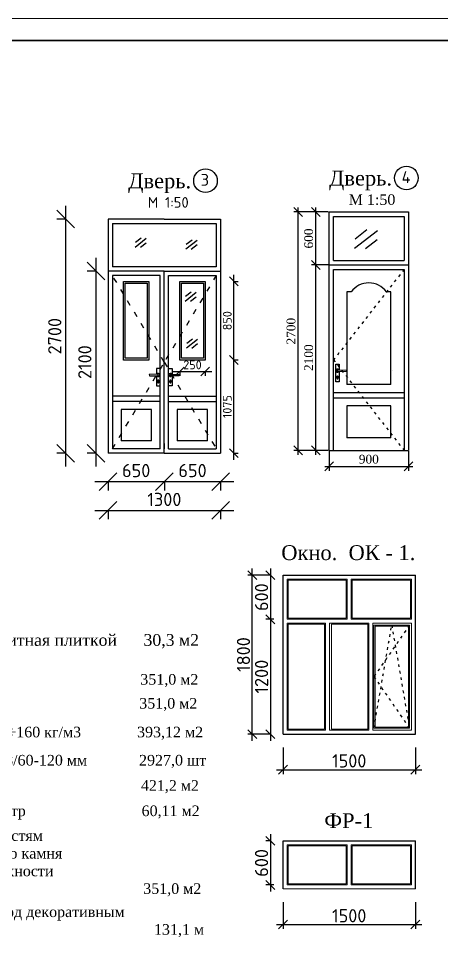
# Model space of a CAD drawing. Header units: millimetres. Extents: x 572274 to 2241483, y -888675 to -304135.
# Drawn here: x 666122 to 675715, y -786973 to -765958 of the extents above; entities that cross this region are included whole.
import ezdxf

# ---------------------------------------------------------------- set-up
doc = ezdxf.new("R2010")
doc.units = ezdxf.units.MM
doc.linetypes.add('ACAD_ISO03W100', pattern=[30, 12, -18])
doc.layers.add('ОС', color=1, linetype='Continuous')
for name, color, linetype, lineweight in [('Размерная Размерная', 176, 'Continuous', 15), ('стены', 250, 'Continuous', 30), ('Текст О', 6, 'Continuous', 25), ('Ф А С А Д', 250, 'Continuous', 18)]:
    doc.layers.add(name, color=color, linetype=linetype, lineweight=lineweight)
doc.styles.get("Standard").update_dxf_attribs({"font": 'isocpeur.ttf'})
doc.styles.add('WMF-Times New Roman2', font='times.ttf')
doc.dimstyles.new('100', dxfattribs={"dimscale": 100, "dimtxt": 2.5, "dimasz": 1.5, "dimexe": 1, "dimexo": 0.625, "dimtad": 1, "dimdec": 0, "dimdsep": 46, "dimtxsty": 'Standard', "dimblk": 'OBLIQUE', "dimcen": 1.5, "dimadec": 0, "dimazin": 0, "dimtfac": 1, "dimtdec": 0, "dimtmove": 2, "dimatfit": 3, "dimldrblk": 'OBLIQUE', "dimfxl": 1.25, "dimtolj": 1, "dimtzin": 0, "dimarcsym": 0})
doc.dimstyles.new('ISO-25$0', dxfattribs={"dimtxt": 300, "dimasz": 200, "dimexe": 100, "dimexo": 300, "dimgap": 50, "dimtad": 1, "dimdec": 0, "dimtxsty": 'Standard', "dimblk": 'OBLIQUE', "dimcen": 250, "dimdle": 150, "dimadec": 0, "dimazin": 0, "dimtfac": 1, "dimtdec": 0, "dimtmove": 0, "dimatfit": 3, "dimldrblk": 'OBLIQUE', "dimfxl": 1.25, "dimarcsym": 0})

# ---------------------------------------------------------------- blocks, each defined once
blk = doc.blocks.new('_Oblique')
at = {"color": 0, "linetype": 'ByBlock', "lineweight": -2}
blk.add_line((-0.5, -0.5), (0.5, 0.5), dxfattribs=at)
blk = doc.blocks.new('*D113')
at = {"color": 0, "lineweight": -2, "transparency": 16777216}
for p, q in [((759613, -703536), (759422, -703536)), ((759472, -705686), (759472, -703486)), ((759613, -705636), (759422, -705636))]:
    blk.add_line(p, q, dxfattribs=at)
at = {"layer": 'Defpoints', "color": 0, "transparency": 16777216}
for p in [(759472, -703536), (759623, -703536), (759623, -705636)]:
    blk.add_point(p, dxfattribs=at)
at = {"color": 0, "lineweight": -2, "transparency": 16777216, "xscale": 100, "yscale": 100, "zscale": 100}
for p, rotation in [((759472, -703536), 90), ((759472, -705636), 270)]:
    blk.add_blockref('_Oblique', p, dxfattribs=dict(at, rotation=rotation))
at = {"color": 0, "transparency": 16777216, "insert": (759391, -704586), "char_height": 100, "attachment_point": 5, "rotation": 90, "style": 'WMF-Times New Roman2'}
blk.add_mtext('\\A1;2100', dxfattribs=at)
blk = doc.blocks.new('*D114')
at = {"color": 0, "lineweight": -2, "transparency": 16777216}
for p, q in [((759613, -702936), (759422, -702936)), ((759472, -703586), (759472, -702886)), ((759613, -703536), (759422, -703536))]:
    blk.add_line(p, q, dxfattribs=at)
at = {"layer": 'Defpoints', "color": 0, "transparency": 16777216}
for p in [(759472, -702936), (759623, -702936), (759623, -703536)]:
    blk.add_point(p, dxfattribs=at)
at = {"color": 0, "lineweight": -2, "transparency": 16777216, "xscale": 100, "yscale": 100, "zscale": 100}
for p, rotation in [((759472, -702936), 90), ((759472, -703536), 270)]:
    blk.add_blockref('_Oblique', p, dxfattribs=dict(at, rotation=rotation))
at = {"color": 0, "transparency": 16777216, "insert": (759391, -703236), "char_height": 100, "attachment_point": 5, "rotation": 90, "style": 'WMF-Times New Roman2'}
blk.add_mtext('\\A1;600', dxfattribs=at)
blk = doc.blocks.new('*D115')
at = {"color": 0, "lineweight": -2, "transparency": 16777216}
for p, q in [((759462, -702936), (759222, -702936)), ((759272, -705686), (759272, -702886)), ((759462, -705636), (759222, -705636))]:
    blk.add_line(p, q, dxfattribs=at)
at = {"layer": 'Defpoints', "color": 0, "transparency": 16777216}
for p in [(759272, -702936), (759472, -702936), (759472, -705636)]:
    blk.add_point(p, dxfattribs=at)
at = {"color": 0, "lineweight": -2, "transparency": 16777216, "xscale": 100, "yscale": 100, "zscale": 100}
for p, rotation in [((759272, -702936), 90), ((759272, -705636), 270)]:
    blk.add_blockref('_Oblique', p, dxfattribs=dict(at, rotation=rotation))
at = {"color": 0, "transparency": 16777216, "insert": (759191, -704286), "char_height": 100, "attachment_point": 5, "rotation": 90, "style": 'WMF-Times New Roman2'}
blk.add_mtext('\\A1;2700', dxfattribs=at)
blk = doc.blocks.new('*D116')
at = {"color": 0, "lineweight": -2, "transparency": 16777216}
for p, q in [((759623, -705646), (759623, -705867)), ((760523, -705646), (760523, -705867)), ((759573, -705817), (760573, -705817))]:
    blk.add_line(p, q, dxfattribs=at)
at = {"layer": 'Defpoints', "color": 0, "transparency": 16777216}
for p in [(759623, -705636), (760523, -705636), (760523, -705817)]:
    blk.add_point(p, dxfattribs=at)
at = {"color": 0, "lineweight": -2, "transparency": 16777216, "xscale": 100, "yscale": 100, "zscale": 100, "rotation": 180}
blk.add_blockref('_Oblique', (759623, -705817), dxfattribs=at)
at = {"color": 0, "lineweight": -2, "transparency": 16777216, "xscale": 100, "yscale": 100, "zscale": 100}
blk.add_blockref('_Oblique', (760523, -705817), dxfattribs=at)
at = {"color": 0, "transparency": 16777216, "insert": (760073, -705736), "char_height": 100, "attachment_point": 5, "style": 'WMF-Times New Roman2'}
blk.add_mtext('\\A1;900', dxfattribs=at)
blk = doc.blocks.new('*D208')
at = {"color": 0, "lineweight": -2, "transparency": 16777216}
for p, q in [((672122, -782464), (672122, -783071)), ((675123, -782464), (675123, -783071)), ((671972, -782971), (675273, -782971))]:
    blk.add_line(p, q, dxfattribs=at)
at = {"layer": 'Defpoints', "color": 0, "lineweight": 25, "transparency": 16777216}
for p in [(672122, -782164), (675123, -782164), (675123, -782971)]:
    blk.add_point(p, dxfattribs=at)
at = {"color": 0, "lineweight": -2, "transparency": 16777216, "xscale": 200, "yscale": 200, "zscale": 200, "rotation": 180}
blk.add_blockref('_Oblique', (672122, -782971), dxfattribs=at)
at = {"color": 0, "lineweight": -2, "transparency": 16777216, "xscale": 200, "yscale": 200, "zscale": 200}
blk.add_blockref('_Oblique', (675123, -782971), dxfattribs=at)
at = {"color": 0, "transparency": 16777216, "insert": (673622, -782771), "char_height": 300, "attachment_point": 5}
blk.add_mtext('1500', dxfattribs=at)
blk = doc.blocks.new('*D209')
at = {"color": 0, "lineweight": -2, "transparency": 16777216}
for p, q in [((671822, -778563), (671324, -778563)), ((671424, -782314), (671424, -778413)), ((671822, -782164), (671324, -782164))]:
    blk.add_line(p, q, dxfattribs=at)
at = {"layer": 'Defpoints', "color": 0, "lineweight": 25, "transparency": 16777216}
for p in [(671424, -778563), (672122, -778563), (672122, -782164)]:
    blk.add_point(p, dxfattribs=at)
at = {"color": 0, "lineweight": -2, "transparency": 16777216, "xscale": 200, "yscale": 200, "zscale": 200}
for p, rotation in [((671424, -778563), 90), ((671424, -782164), 270)]:
    blk.add_blockref('_Oblique', p, dxfattribs=dict(at, rotation=rotation))
at = {"color": 0, "transparency": 16777216, "insert": (671224, -780363), "char_height": 300, "attachment_point": 5, "rotation": 90}
blk.add_mtext('1800', dxfattribs=at)
blk = doc.blocks.new('*D1300')
at = {"color": 0, "lineweight": -2, "transparency": 16777216}
for p, q in [((626452, -779686), (626452, -776735)), ((626452, -776885), (626352, -776885)), ((626452, -779536), (626352, -779536))]:
    blk.add_line(p, q, dxfattribs=at)
at = {"layer": 'Defpoints', "color": 0, "lineweight": 25, "transparency": 16777216}
for p in [(626452, -776885), (626931, -776885), (626931, -779536)]:
    blk.add_point(p, dxfattribs=at)
at = {"color": 0, "lineweight": -2, "transparency": 16777216, "xscale": 200, "yscale": 200, "zscale": 200}
for p, rotation in [((626452, -776885), 90), ((626452, -779536), 270)]:
    blk.add_blockref('_Oblique', p, dxfattribs=dict(at, rotation=rotation))
at = {"color": 0, "lineweight": 25, "transparency": 16777216, "insert": (626327, -778211), "char_height": 150, "attachment_point": 5, "rotation": 90}
blk.add_mtext('2700', dxfattribs=at)
blk = doc.blocks.new('*D1301')
at = {"color": 0, "lineweight": -2, "transparency": 16777216}
for p, q in [((626781, -780185), (628358, -780185)), ((626931, -780185), (626931, -780285)), ((628208, -780185), (628208, -780285))]:
    blk.add_line(p, q, dxfattribs=at)
at = {"layer": 'Defpoints', "color": 0, "lineweight": 25, "transparency": 16777216}
for p in [(626931, -779536), (628208, -779536), (628208, -780185)]:
    blk.add_point(p, dxfattribs=at)
at = {"color": 0, "lineweight": -2, "transparency": 16777216, "xscale": 200, "yscale": 200, "zscale": 200, "rotation": 180}
blk.add_blockref('_Oblique', (626931, -780185), dxfattribs=at)
at = {"color": 0, "lineweight": -2, "transparency": 16777216, "xscale": 200, "yscale": 200, "zscale": 200}
blk.add_blockref('_Oblique', (628208, -780185), dxfattribs=at)
at = {"color": 0, "lineweight": 25, "transparency": 16777216, "insert": (627570, -780060), "char_height": 150, "attachment_point": 5}
blk.add_mtext('1300', dxfattribs=at)
blk = doc.blocks.new('*D1302')
at = {"color": 0, "lineweight": -2, "transparency": 16777216}
for p, q in [((626781, -779858), (627720, -779858)), ((626931, -779858), (626931, -779958)), ((627570, -779858), (627570, -779958))]:
    blk.add_line(p, q, dxfattribs=at)
at = {"layer": 'Defpoints', "color": 0, "lineweight": 25, "transparency": 16777216}
for p in [(626931, -779536), (627570, -779536), (627570, -779858)]:
    blk.add_point(p, dxfattribs=at)
at = {"color": 0, "lineweight": -2, "transparency": 16777216, "xscale": 200, "yscale": 200, "zscale": 200, "rotation": 180}
blk.add_blockref('_Oblique', (626931, -779858), dxfattribs=at)
at = {"color": 0, "lineweight": -2, "transparency": 16777216, "xscale": 200, "yscale": 200, "zscale": 200}
blk.add_blockref('_Oblique', (627570, -779858), dxfattribs=at)
at = {"color": 0, "lineweight": 25, "transparency": 16777216, "insert": (627250, -779733), "char_height": 150, "attachment_point": 5}
blk.add_mtext('650', dxfattribs=at)
blk = doc.blocks.new('*D1303')
at = {"color": 0, "lineweight": -2, "transparency": 16777216}
for p, q in [((627420, -779858), (628358, -779858)), ((627570, -779858), (627570, -779958)), ((628208, -779858), (628208, -779958))]:
    blk.add_line(p, q, dxfattribs=at)
at = {"layer": 'Defpoints', "color": 0, "lineweight": 25, "transparency": 16777216}
for p in [(627570, -779536), (628208, -779536), (628208, -779858)]:
    blk.add_point(p, dxfattribs=at)
at = {"color": 0, "lineweight": -2, "transparency": 16777216, "xscale": 200, "yscale": 200, "zscale": 200, "rotation": 180}
blk.add_blockref('_Oblique', (627570, -779858), dxfattribs=at)
at = {"color": 0, "lineweight": -2, "transparency": 16777216, "xscale": 200, "yscale": 200, "zscale": 200}
blk.add_blockref('_Oblique', (628208, -779858), dxfattribs=at)
at = {"color": 0, "lineweight": 25, "transparency": 16777216, "insert": (627889, -779733), "char_height": 150, "attachment_point": 5}
blk.add_mtext('650', dxfattribs=at)
blk = doc.blocks.new('*D1304')
at = {"color": 0, "lineweight": -2, "transparency": 16777216}
for p, q in [((626793, -777324), (626793, -779686)), ((626793, -777474), (626693, -777474)), ((626793, -779536), (626693, -779536))]:
    blk.add_line(p, q, dxfattribs=at)
at = {"layer": 'Defpoints', "color": 0, "lineweight": 25, "transparency": 16777216}
for p in [(626931, -777474), (626793, -779536), (626931, -779536)]:
    blk.add_point(p, dxfattribs=at)
at = {"color": 0, "lineweight": -2, "transparency": 16777216, "xscale": 200, "yscale": 200, "zscale": 200}
for p, rotation in [((626793, -777474), 90), ((626793, -779536), 270)]:
    blk.add_blockref('_Oblique', p, dxfattribs=dict(at, rotation=rotation))
at = {"color": 0, "lineweight": 25, "transparency": 16777216, "insert": (626668, -778505), "char_height": 150, "attachment_point": 5, "rotation": 90}
blk.add_mtext('2100', dxfattribs=at)
blk = doc.blocks.new('*D1306')
at = {"color": 0, "lineweight": -2, "transparency": 16777216}
for p, q in [((671006, -775951), (671006, -773541)), ((671005, -773691), (671106, -773691)), ((671005, -775801), (671106, -775801))]:
    blk.add_line(p, q, dxfattribs=at)
at = {"layer": 'Defpoints', "color": 0, "lineweight": 25, "transparency": 16777216}
for p in [(670357, -773691), (671006, -773691), (670705, -775801)]:
    blk.add_point(p, dxfattribs=at)
at = {"color": 0, "lineweight": -2, "transparency": 16777216, "xscale": 200, "yscale": 200, "zscale": 200}
for p, rotation in [((671006, -773691), 90), ((671006, -775801), 270)]:
    blk.add_blockref('_Oblique', p, dxfattribs=dict(at, rotation=rotation))
at = {"color": 0, "lineweight": 25, "transparency": 16777216, "insert": (670856, -774746), "char_height": 200, "attachment_point": 5, "rotation": 90}
blk.add_mtext('1075', dxfattribs=at)
blk = doc.blocks.new('*D1307')
at = {"color": 0, "lineweight": -2, "transparency": 16777216}
for p, q in [((671006, -773841), (671006, -771761)), ((671005, -771911), (671106, -771911)), ((671005, -773691), (671106, -773691))]:
    blk.add_line(p, q, dxfattribs=at)
at = {"layer": 'Defpoints', "color": 0, "lineweight": 25, "transparency": 16777216}
for p in [(670357, -771911), (671006, -771911), (670357, -773691)]:
    blk.add_point(p, dxfattribs=at)
at = {"color": 0, "lineweight": -2, "transparency": 16777216, "xscale": 200, "yscale": 200, "zscale": 200}
for p, rotation in [((671006, -771911), 90), ((671006, -773691), 270)]:
    blk.add_blockref('_Oblique', p, dxfattribs=dict(at, rotation=rotation))
at = {"color": 0, "lineweight": 25, "transparency": 16777216, "insert": (670856, -772801), "char_height": 200, "attachment_point": 5, "rotation": 90}
blk.add_mtext('850', dxfattribs=at)
blk = doc.blocks.new('*D1308')
at = {"color": 0, "lineweight": -2, "transparency": 16777216}
for p, q in [((669627, -773952), (670507, -773952)), ((669777, -773952), (669777, -774052)), ((670357, -773952), (670357, -774052))]:
    blk.add_line(p, q, dxfattribs=at)
at = {"layer": 'Defpoints', "color": 0, "lineweight": 25, "transparency": 16777216}
for p in [(669777, -773691), (670357, -773691), (670357, -773952)]:
    blk.add_point(p, dxfattribs=at)
at = {"color": 0, "lineweight": -2, "transparency": 16777216, "xscale": 200, "yscale": 200, "zscale": 200, "rotation": 180}
blk.add_blockref('_Oblique', (669777, -773952), dxfattribs=at)
at = {"color": 0, "lineweight": -2, "transparency": 16777216, "xscale": 200, "yscale": 200, "zscale": 200}
blk.add_blockref('_Oblique', (670357, -773952), dxfattribs=at)
at = {"color": 0, "lineweight": 25, "transparency": 16777216, "insert": (670067, -773802), "char_height": 200, "attachment_point": 5}
blk.add_mtext('250', dxfattribs=at)
blk = doc.blocks.new('*D1327')
at = {"color": 0, "lineweight": -2, "transparency": 16777216}
for p, q in [((671822, -778563), (671734, -778563)), ((671834, -778413), (671834, -779713)), ((671912, -779563), (671734, -779563))]:
    blk.add_line(p, q, dxfattribs=at)
at = {"layer": 'Defpoints', "color": 0, "lineweight": 25, "transparency": 16777216}
for p in [(672122, -778563), (671834, -779563), (672212, -779563)]:
    blk.add_point(p, dxfattribs=at)
at = {"color": 0, "lineweight": -2, "transparency": 16777216, "xscale": 200, "yscale": 200, "zscale": 200}
for p, rotation in [((671834, -778563), 90), ((671834, -779563), 270)]:
    blk.add_blockref('_Oblique', p, dxfattribs=dict(at, rotation=rotation))
at = {"color": 0, "transparency": 16777216, "insert": (671634, -779063), "char_height": 300, "attachment_point": 5, "rotation": 90}
blk.add_mtext('600', dxfattribs=at)
blk = doc.blocks.new('*D1328')
at = {"color": 0, "lineweight": -2, "transparency": 16777216}
for p, q in [((671834, -779413), (671834, -782314)), ((671912, -779563), (671734, -779563)), ((671822, -782164), (671734, -782164))]:
    blk.add_line(p, q, dxfattribs=at)
at = {"layer": 'Defpoints', "color": 0, "lineweight": 25, "transparency": 16777216}
for p in [(672212, -779563), (671834, -782164), (672122, -782164)]:
    blk.add_point(p, dxfattribs=at)
at = {"color": 0, "lineweight": -2, "transparency": 16777216, "xscale": 200, "yscale": 200, "zscale": 200}
for p, rotation in [((671834, -779563), 90), ((671834, -782164), 270)]:
    blk.add_blockref('_Oblique', p, dxfattribs=dict(at, rotation=rotation))
at = {"color": 0, "transparency": 16777216, "insert": (671634, -780863), "char_height": 300, "attachment_point": 5, "rotation": 90}
blk.add_mtext('1200', dxfattribs=at)
blk = doc.blocks.new('*D1329')
at = {"color": 0, "lineweight": -2, "transparency": 16777216}
for p, q in [((672122, -785971), (672122, -786578)), ((675123, -785971), (675123, -786578)), ((671972, -786478), (675273, -786478))]:
    blk.add_line(p, q, dxfattribs=at)
at = {"layer": 'Defpoints', "color": 0, "lineweight": 25, "transparency": 16777216}
for p in [(672122, -785671), (675123, -785671), (675123, -786478)]:
    blk.add_point(p, dxfattribs=at)
at = {"color": 0, "lineweight": -2, "transparency": 16777216, "xscale": 200, "yscale": 200, "zscale": 200, "rotation": 180}
blk.add_blockref('_Oblique', (672122, -786478), dxfattribs=at)
at = {"color": 0, "lineweight": -2, "transparency": 16777216, "xscale": 200, "yscale": 200, "zscale": 200}
blk.add_blockref('_Oblique', (675123, -786478), dxfattribs=at)
at = {"color": 0, "transparency": 16777216, "insert": (673622, -786278), "char_height": 300, "attachment_point": 5}
blk.add_mtext('1500', dxfattribs=at)
blk = doc.blocks.new('*D1330')
at = {"color": 0, "lineweight": -2, "transparency": 16777216}
for p, q in [((671834, -784431), (671834, -785731)), ((671822, -784581), (671734, -784581)), ((671912, -785581), (671734, -785581))]:
    blk.add_line(p, q, dxfattribs=at)
at = {"layer": 'Defpoints', "color": 0, "lineweight": 25, "transparency": 16777216}
for p in [(672122, -784581), (671834, -785581), (672212, -785581)]:
    blk.add_point(p, dxfattribs=at)
at = {"color": 0, "lineweight": -2, "transparency": 16777216, "xscale": 200, "yscale": 200, "zscale": 200}
for p, rotation in [((671834, -784581), 90), ((671834, -785581), 270)]:
    blk.add_blockref('_Oblique', p, dxfattribs=dict(at, rotation=rotation))
at = {"color": 0, "transparency": 16777216, "insert": (671634, -785081), "char_height": 300, "attachment_point": 5, "rotation": 90}
blk.add_mtext('600', dxfattribs=at)
blk = doc.blocks.new('few')
for p, q in [((759622.7, -705636.3), (759622.7, -702936.3)), ((759622.7, -702936.3), (760522.7, -702936.3)), ((760522.7, -702936.3), (760522.7, -705636.3)), ((759672.7, -703486.3), (759672.7, -702986.3)), ((759672.7, -702986.3), (760472.7, -702986.3)), ((760472.7, -702986.3), (760472.7, -703486.3)), ((759622.7, -703536.3), (760522.7, -703536.3)), ((759672.7, -703486.3), (760472.7, -703486.3)), ((759672.7, -705636.3), (759672.7, -703586.3)), ((759672.7, -703586.3), (760472.7, -703586.3)), ((760472.7, -703586.3), (760472.7, -705636.3)), ((759822.7, -703840.2), (759822.7, -704889.8)), ((759872.7, -703840.2), (759822.7, -703840.2)), ((760322.7, -703840.2), (760272.7, -703840.2)), ((760322.7, -704889.8), (760322.7, -703840.2)), ((759697, -704658.9), (759737, -704658.9)), ((759697, -704858.9), (759697, -704658.9)), ((759717.8, -704745.7), (759718.5, -704724.8)), ((759818.8, -704743.9), (759717.8, -704745.7)), ((759718.1, -704724.8), (759819.6, -704728.3)), ((759737, -704658.9), (759737, -704725.4)), ((759819.6, -704728.3), (759818.8, -704743.9)), ((759822.7, -704726.7), (759822.7, -704726.7)), ((760347, -704726.7), (760347, -704726.7)), ((759716.4, -704804.3), (759719.2, -704804.3)), ((759716.6, -704817.6), (759716.4, -704804.3)), ((759719.2, -704817.6), (759716.6, -704817.6)), ((759716.6, -704817.6), (759716.6, -704817.6)), ((759719.2, -704804.3), (759719.2, -704817.6)), ((759737, -704745.4), (759737, -704858.9)), ((759737, -704858.9), (759697, -704858.9)), ((760322.7, -704889.8), (759822.7, -704889.8)), ((759672.7, -704979.8), (760472.7, -704979.8)), ((759672.7, -705039.8), (760472.7, -705039.8)), ((759822.7, -705132.9), (759822.7, -705493.1)), ((760322.7, -705132.9), (759822.7, -705132.9)), ((760322.7, -705493.1), (760322.7, -705132.9)), ((760322.7, -705493.1), (759822.7, -705493.1)), ((759622.7, -705636.3), (760522.7, -705636.3)), ((759622.7, -705636.3), (760522.7, -705636.3))]:
    blk.add_line(p, q)
for centre, radius, start, end in [((760072.7, -703989.9), 249.8, 36.80125, 143.19875), ((759717.5, -704734.3), 17.7, 30.9301, 321.02788), ((759717.5, -704801.3), 8.41, 324.68054, 213.05598), ((759694.2, -704814.4), 18.3, 346.32912, 27.75044), ((759717.5, -704819.9), 5.58, 165.34718, 15.0317), ((759747.4, -704815.1), 24.8, 158.70246, 187.61216)]:
    blk.add_arc(centre, radius, start, end)
for base, p1, p2, picture, middle in [((759271.7, -702936.3), (759471.7, -705636.3), (759471.7, -702936.3), '*D115', (759190.7, -704286.3)), ((759471.7, -702936.3), (759622.7, -703536.3), (759622.7, -702936.3), '*D114', (759390.8, -703236.3)), ((759471.7, -703536.3), (759622.7, -705636.3), (759622.7, -703536.3), '*D113', (759390.8, -704586.3))]:
    dim = blk.add_linear_dim(base=base, p1=p1, p2=p2, angle=90, dimstyle='100', override={"dimtxt": 100, "dimasz": 100, "dimexo": 10, "dimgap": 30})
    dim.commit()
    dim.dimension.update_dxf_attribs({"geometry": picture, "text_midpoint": middle})
dim = blk.add_linear_dim(base=(760522.7, -705816.9), p1=(759622.7, -705636.3), p2=(760522.7, -705636.3), dimstyle='100', override={"dimtxt": 100, "dimasz": 100, "dimexo": 10, "dimgap": 30})
dim.commit()
dim.dimension.update_dxf_attribs({"geometry": '*D116', "text_midpoint": (760072.7, -705735.9)})
blk = doc.blocks.new('A$C16496DF1')
for p, q in [((1398.1, 3399.8), (759.9, 3399.8)), ((759.9, 3399.8), (759.9, 748.7)), ((1398.1, 3399.8), (2036.3, 3399.8)), ((2036.3, 3399.8), (2036.3, 748.7)), ((809, 3350.7), (809, 2859.7)), ((809, 3350.7), (1987.2, 3350.7)), ((1987.2, 3350.7), (1987.2, 2859.7)), ((1193.3, 3178.9), (1066, 3079.2)), ((1135.4, 3183.9), (1069.4, 3132.6)), ((1770.2, 3156.8), (1642.8, 3057.1)), ((1712.2, 3161.8), (1646.2, 3110.5)), ((1193.1, 3128.6), (1127.1, 3077.3)), ((1769.9, 3106.6), (1703.9, 3055.3)), ((1987.2, 2859.7), (809, 2859.7)), ((1398.1, 2810.6), (759.9, 2810.6)), ((1349, 2761.5), (809, 2761.5)), ((809, 2761.5), (809, 797.7)), ((1349, 797.7), (1349, 2761.5)), ((1398.1, 748.7), (1398.1, 2810.6)), ((1398.1, 748.7), (1398.1, 2810.6)), ((1398.1, 2810.6), (2036.3, 2810.6)), ((1447.2, 797.7), (1447.2, 2761.5)), ((1447.2, 2761.5), (1987.2, 2761.5)), ((1987.2, 2761.5), (1987.2, 797.7)), ((1760.4, 2567.4), (1633, 2467.8)), ((1702.4, 2572.5), (1636.4, 2521.2)), ((1760.1, 2517.2), (1694.1, 2465.9)), ((1775.8, 2036.1), (1648.5, 1936.4)), ((1717.9, 2041.1), (1651.9, 1989.8)), ((1775.6, 1985.8), (1709.6, 1934.5)), ((1349, 1708.3), (1309.7, 1708.3)), ((1309.7, 1708.3), (1309.7, 1643)), ((1349, 1511.9), (1349, 1708.3)), ((1447.2, 1708.3), (1486.5, 1708.3)), ((1447.2, 1511.9), (1447.2, 1708.3)), ((1486.5, 1708.3), (1486.5, 1643)), ((1328.3, 1643.7), (1227.7, 1640.2)), ((1227.7, 1640.2), (1228.4, 1624.9)), ((1228.4, 1624.9), (1328.6, 1623.1)), ((1274.7, 1641.8), (1274.7, 1641.8)), ((1309.7, 1623.5), (1309.7, 1511.9)), ((1328.6, 1623.1), (1327.9, 1643.7)), ((1467.6, 1623.1), (1468.3, 1643.7)), ((1567.8, 1624.9), (1467.6, 1623.1)), ((1467.9, 1643.7), (1568.5, 1640.2)), ((1486.5, 1623.5), (1486.5, 1511.9)), ((1521.5, 1641.8), (1521.5, 1641.8)), ((1568.5, 1640.2), (1567.8, 1624.9)), ((1309.7, 1511.9), (1349, 1511.9)), ((1329.9, 1565.6), (1327.2, 1565.6)), ((1327.2, 1565.6), (1327.2, 1552.5)), ((1327.2, 1552.5), (1329.7, 1552.5)), ((1329.7, 1552.5), (1329.9, 1565.6)), ((1329.7, 1552.5), (1329.7, 1552.5)), ((1486.5, 1511.9), (1447.2, 1511.9)), ((1466.3, 1565.6), (1469, 1565.6)), ((1466.5, 1552.5), (1466.3, 1565.6)), ((1469, 1552.5), (1466.5, 1552.5)), ((1466.5, 1552.5), (1466.5, 1552.5)), ((1469, 1565.6), (1469, 1552.5)), ((1349, 1393.3), (809, 1393.3)), ((1447.2, 1393.3), (1987.2, 1393.3)), ((1349, 1334.4), (809, 1334.4)), ((1447.2, 1334.4), (1987.2, 1334.4)), ((907.1, 1242.9), (907.1, 889.2)), ((1250.8, 1242.9), (907.1, 1242.9)), ((1250.8, 889.2), (1250.8, 1242.9)), ((1545.4, 1242.9), (1545.4, 889.2)), ((1889, 1242.9), (1545.4, 1242.9)), ((1889, 889.2), (1889, 1242.9)), ((1250.8, 889.2), (907.1, 889.2)), ((1398.1, 858.3), (1398.1, 797.5)), ((1398.1, 810.6), (1398.1, 858.3)), ((1889, 889.2), (1545.4, 889.2)), ((1398.1, 748.7), (759.9, 748.7)), ((1398.1, 748.7), (759.9, 748.7)), ((1349, 797.7), (809, 797.7)), ((1398.1, 748.7), (2036.3, 748.7)), ((1398.1, 748.7), (2036.3, 748.7)), ((1447.2, 797.7), (1987.2, 797.7))]:
    blk.add_line(p, q)
at = {"linetype": 'ACAD_ISO03W100', "lineweight": 25, "ltscale": 5}
for points in [[(809, 797.7), (1398.1, 1779.6), (809, 2761.5)], [(1987.2, 2761.5), (1398.1, 1779.6), (1987.2, 797.7)]]:
    blk.add_lwpolyline(points, dxfattribs=at)
at = {"lineweight": 25}
for points in [[(934, 1803.7), (934, 2693.7), (1224, 2693.7), (1224, 1803.7)], [(1572.2, 1803.7), (1572.2, 2693.7), (1862.2, 2693.7), (1862.2, 1803.7)]]:
    blk.add_lwpolyline(points, close=True, dxfattribs=at)
for points in [[(954, 1823.7), (954, 2673.7), (1204, 2673.7), (1204, 1823.7), (954, 1823.7)], [(1592.2, 1823.7), (1592.2, 2673.7), (1842.2, 2673.7), (1842.2, 1823.7), (1592.2, 1823.7)]]:
    blk.add_lwpolyline(points, dxfattribs=at)
for centre, radius, start, end in [((1328.9, 1634.3), 17.3, 218.97212, 149.0699), ((1328.9, 1568.5), 8.26, 326.94402, 215.31946), ((1467.3, 1634.3), 17.3, 30.9301, 321.02788), ((1467.3, 1568.5), 8.26, 324.68054, 213.05598), ((1299.5, 1554.9), 24.3, 352.38784, 21.29754), ((1328.9, 1550.3), 5.48, 164.9683, 14.65282), ((1351.8, 1555.7), 18, 152.24956, 193.67088), ((1444.4, 1555.7), 18, 346.32912, 27.75044), ((1467.3, 1550.3), 5.48, 165.34718, 15.0317), ((1496.7, 1554.9), 24.3, 158.70246, 187.61216)]:
    blk.add_arc(centre, radius, start, end)
for base, p1, p2, text, picture, middle in [((280.7, 3399.8), (759.9, 748.7), (759.9, 3399.8), '2700', '*D1300', (155.7, 2074.2)), ((622, 748.7), (759.9, 2810.6), (759.9, 748.7), '2100', '*D1304', (497, 1779.6))]:
    dim = blk.add_linear_dim(base=base, p1=p1, p2=p2, angle=90, text=text, dimstyle='ISO-25$0', override={"dimtxt": 150, "dimfxl": 0.2, "dimfxlon": 1, "dimarcsym": 2}, dxfattribs=at)
    dim.commit()
    dim.dimension.update_dxf_attribs({"geometry": picture, "text_midpoint": middle, "insert": (-626171.4, 780284.7)})
for base, p1, p2, text, picture, middle in [((2036.3, 100), (759.9, 748.7), (2036.3, 748.7), '1300', '*D1301', (1398.1, 225)), ((1398.1, 426.4), (759.9, 748.7), (1398.1, 748.7), '650', '*D1302', (1079, 551.4)), ((2036.3, 426.4), (1398.1, 748.7), (2036.3, 748.7), '650', '*D1303', (1717.2, 551.4))]:
    dim = blk.add_linear_dim(base=base, p1=p1, p2=p2, text=text, dimstyle='ISO-25$0', override={"dimtxt": 150, "dimfxl": 0.2, "dimfxlon": 1, "dimarcsym": 2}, dxfattribs=at)
    dim.commit()
    dim.dimension.update_dxf_attribs({"geometry": picture, "text_midpoint": middle, "insert": (-626171.4, 780284.7)})

msp = doc.modelspace()

# ---------------------------------------------------------------- linework, layer by layer
for p, q in [((674260.433, -770762.766), (673743.294, -771167.508)), ((674025.2, -770742.355), (673757.182, -770950.656)), ((674259.5, -770966.724), (673991.481, -771175.025))]:
    msp.add_line(p, q)
at = {"lineweight": 20}
msp.add_lwpolyline([(653751.011, -795657.938), (695751.011, -795657.938), (695751.011, -765957.938), (653751.011, -765957.938)], close=True, dxfattribs=at)
at = {"lineweight": 30}
msp.add_lwpolyline([(655751.011, -766457.938), (695251.011, -766457.938), (695251.011, -795157.938), (655751.011, -795157.938)], close=True, dxfattribs=at)
at = {"linetype": 'ACAD_ISO03W100', "lineweight": 25, "ltscale": 5}
for points in [[(674866.48, -771639.037), (673266.48, -773689.037), (674866.48, -775739.037)], [(674183.343, -782029.756), (674586.045, -779696.976), (674988.747, -782029.756)], [(674988.747, -779696.976), (674183.343, -780863.366), (674988.747, -782029.756)]]:
    msp.add_lwpolyline(points, dxfattribs=at)
for centre in [(670363.026, -769631.07), (674919.221, -769568.737)]:
    msp.add_circle(centre, 267.951)
at = {"layer": 'Размерная Размерная', "color": 0, "lineweight": 18}
for p, q in [((672122.007, -778562.877), (672122.007, -779562.964)), ((673577.379, -779562.964), (673577.379, -778652.885)), ((673667.386, -779562.964), (673667.386, -778652.885)), ((672212.014, -779562.964), (673577.379, -779562.964)), ((672212.014, -779652.972), (673085.426, -779652.972)), ((673085.426, -779652.972), (673085.426, -782073.76)), ((673175.434, -779652.972), (673175.434, -782073.76)), ((673175.434, -779652.972), (674068.845, -779652.972)), ((673667.386, -779562.964), (675032.751, -779562.964)), ((674068.845, -779652.972), (674068.845, -782073.76)), ((674158.853, -779652.972), (674158.853, -782073.76)), ((674158.853, -779652.972), (675032.751, -779652.972)), ((672122.007, -784580.687), (672122.007, -785580.774)), ((673577.379, -785580.774), (673577.379, -784670.695)), ((673667.386, -785580.774), (673667.386, -784670.695)), ((672122.007, -785670.782), (675122.758, -785670.782)), ((672212.014, -785580.774), (673577.379, -785580.774)), ((673667.386, -785580.774), (675032.751, -785580.774))]:
    msp.add_line(p, q, dxfattribs=at)
for points in [[(672122.007, -778562.877), (675122.758, -778562.877), (675122.758, -782163.767), (672122.007, -782163.767)], [(672212.014, -778652.885), (673577.379, -778652.885), (673577.379, -779562.964), (672212.014, -779562.964)], [(673175.434, -779652.972), (674068.845, -779652.972), (674068.845, -782073.76), (673175.434, -782073.76)], [(674183.343, -779696.976), (674988.747, -779696.976), (674988.747, -782029.756), (674183.343, -782029.756)], [(672212.014, -784670.695), (673577.379, -784670.695), (673577.379, -785580.774), (672212.014, -785580.774)]]:
    msp.add_lwpolyline(points, close=True, dxfattribs=at)
for points in [[(672212.014, -779562.964), (672212.014, -778652.885), (673577.379, -778652.885)], [(673667.386, -778652.885), (675032.751, -778652.885), (675032.751, -779562.964)], [(673085.426, -782073.76), (672212.014, -782073.76), (672212.014, -779652.972)], [(675032.751, -779652.972), (675032.751, -782073.76), (674158.853, -782073.76)], [(674068.845, -782073.76), (673175.434, -782073.76)], [(672122.007, -785670.782), (672122.007, -784580.687), (675122.758, -784580.687), (675122.758, -785670.782)], [(672212.014, -785580.774), (672212.014, -784670.695), (673577.379, -784670.695)], [(673667.386, -784670.695), (675032.751, -784670.695), (675032.751, -785580.774)]]:
    msp.add_lwpolyline(points, dxfattribs=at)
at = {"layer": 'стены', "color": 0, "linetype": 'ByBlock', "lineweight": -2, "ltscale": 3}
for p, q in [((672122.007, -778562.877), (675122.758, -778562.877)), ((672122.007, -782163.767), (672122.007, -778562.877)), ((672122.007, -778562.877), (675122.758, -778562.877)), ((672122.007, -782163.767), (672122.007, -778562.877)), ((675122.758, -782163.767), (675122.758, -778562.877)), ((675122.758, -782163.767), (675122.758, -778562.877)), ((672122.007, -782163.767), (675122.758, -782163.767)), ((672122.007, -782163.767), (675122.758, -782163.767)), ((672122.007, -784580.687), (675122.758, -784580.687)), ((672122.007, -784580.687), (675122.758, -784580.687)), ((672122.007, -785670.782), (672122.007, -784580.687)), ((672122.007, -785670.782), (672122.007, -784580.687)), ((675122.758, -785670.782), (675122.758, -784580.687)), ((675122.758, -785670.782), (675122.758, -784580.687))]:
    msp.add_line(p, q, dxfattribs=at)
at = {"layer": 'Ф А С А Д', "color": 5, "lineweight": 18}
for points in [[(673552.89, -778676.887), (672235.53, -778676.887), (672235.53, -779538.962), (673552.89, -779538.962)], [(673691.389, -778676.887), (675008.748, -778676.887), (675008.748, -779538.962), (673691.389, -779538.962)], [(673061.424, -779676.974), (672235.53, -779676.974), (672235.53, -782049.758), (673061.424, -782049.758)], [(674044.843, -779676.974), (673218.95, -779676.974), (673218.95, -782049.758), (674044.843, -782049.758)], [(674207.345, -779720.978), (674964.745, -779720.978), (674964.745, -782005.754), (674207.345, -782005.754)], [(673553.376, -784694.697), (672236.016, -784694.697), (672236.016, -785556.772), (673553.376, -785556.772)], [(673691.389, -784694.697), (675008.748, -784694.697), (675008.748, -785556.772), (673691.389, -785556.772)]]:
    msp.add_lwpolyline(points, close=True, dxfattribs=at)

# ---------------------------------------------------------------- block references
at = {"lineweight": 25, "xscale": 2, "yscale": 2, "zscale": 2}
msp.add_blockref('A$C16496DF1', (666632.699, -777298.673), dxfattribs=at)
at = {"xscale": 2, "yscale": 2, "zscale": 2}
msp.add_blockref('few', (-846078.94, 635533.524), dxfattribs=at)

# ---------------------------------------------------------------- texts
at = {"attachment_point": 1}
for s, insert, char_height, width in [('{\\fTimes New Roman|b0|i0|c204|p18;М 1:50}', (673611.281, -769938.943), 240, 6343.62999), ('М 1:50', (669055.086, -770001.276), 240, 6343.62999), ('{\\fTimes New Roman|b0|i0|c204|p18;Цоколь облецоват Большеразмерная керамогранитная плиткой      \\C256;30,3 м2             \\C6;      }', (657532.723, -779898.713), 266.011225, 14996.23052), ('{\\fTimes New Roman|b0|i0|c204|p18;Устройство наружной теплоизоляции зданий с тонкой \\Pштукатуркой по утеплителю толщиной плит до 50 мм \\C0;                                351,0 м2         }', (657537.719, -780403.937), 240, 14996.23052), ('{\\fTimes New Roman|b0|i0|c204|p18;Клей для приклеивания минеральной ваты                           \\C0;                         351,0 м2         }', (657537.719, -781346.822), 240, 14996.23052), ('{\\fTimes New Roman|b0|i0|c204|p18;Базальтовые плиты 1200х600х50мм ППЖ -160 Y=140÷160 кг/м3\\C0;              393,12 м2         }', (657537.719, -781997.516), 240, 14996.23052), ('{\\fTimes New Roman|b0|i0|c204|p18;Фасадный соединитель (тарельчатый дюбель "зонт") 8/60-120 мм\\C0;             2927,0 шт         }', (657537.719, -782635.201), 240, 14996.23052), ('{\\fTimes New Roman|b0|i0|c204|p18;Стекло-сетка армирующая 5x5 мм. Простая (70-87) гр.       \\C0;                         421,2 м2         }', (657537.719, -783207.816), 240, 14996.23052), ('{\\fTimes New Roman|b0|i0|c204|p18;Уголок пвх с армирующей сеткой длина уголка 2.7 метр    \\C0;                         60,11 м2         }', (657537.719, -783781.124), 240, 14996.23052), ('{\\fTimes New Roman|b0|i0|c204|p18;Отделка наружных стен по подготовленным поверхностям \\Pдекоративным покрытием под имитацию натурального камня \\P"травертин" сплошное нанесение с полировкой поверхности \\P(без рисунка) с расходом 350 кг ручным способом                 \\C0;                       351,0 м2         }', (657537.719, -784342.602), 240, 14996.23052), ('{\\fTimes New Roman|b0|i0|c204|p18;Наружные откосы клеевую штукатурка толщ. 10мм под декоративным\\Pпокрытием под "травертин"                 \\C0;                                                                131,1 м         }', (657537.719, -786067.886), 240, 13229.29211)]:
    msp.add_mtext(s, dxfattribs=dict(at, insert=insert, char_height=char_height, width=width))
at = {"color": 0, "lineweight": 18, "ltscale": 500, "insert": (673057.499, -783955.612), "char_height": 337.5, "width": 7848.78634, "attachment_point": 1}
msp.add_mtext('{\\fTimes New Roman|b0|i0|c204|p18;\\C256;ФР-1}', dxfattribs=at)
at = {"layer": 'ОС', "color": 0, "lineweight": 18, "ltscale": 500, "char_height": 337.5, "width": 7848.78634, "attachment_point": 1}
for s, insert in [('{\\fTimes New Roman|b0|i0|c204|p18;Дверь.  }', (668608.129, -769464.658)), ('{\\fTimes New Roman Cyr|b0|i0|c204|p18;Дверь.  }', (673164.324, -769402.325)), ('{\\fTimes New Roman Cyr|b0|i0|c204|p18;Окно.  ОК - 1.}', (672081.183, -777885.354))]:
    msp.add_mtext(s, dxfattribs=dict(at, insert=insert))
at = {"layer": 'Текст О'}
for s, p in [('3', (670255.191, -769744.747)), ('4', (674811.387, -769682.414))]:
    msp.add_text(s, height=267.951, dxfattribs=at).set_placement(p)

# ---------------------------------------------------------------- dimensions: what is measured, and where the dimension line sits
at = {"lineweight": 25}
for base, p1, p2, text, picture, middle in [((671005.631, -771911.37), (670357.12, -773691.37), (670357.12, -771911.37), '850', '*D1307', (670855.631, -772801.37)), ((671005.631, -773691.37), (670705.356, -775801.37), (670357.12, -773691.37), '1075', '*D1306', (670855.631, -774746.37))]:
    dim = msp.add_linear_dim(base=base, p1=p1, p2=p2, angle=90, text=text, dimstyle='ISO-25$0', override={"dimtxt": 200, "dimfxl": 0.2, "dimfxlon": 1, "dimarcsym": 2}, dxfattribs=at)
    dim.commit()
    dim.dimension.update_dxf_attribs({"geometry": picture, "text_midpoint": middle})
dim = msp.add_linear_dim(base=(670357.12, -773951.557), p1=(669777.12, -773691.37), p2=(670357.12, -773691.37), text='250', dimstyle='ISO-25$0', override={"dimtxt": 200, "dimfxl": 0.2, "dimfxlon": 1, "dimarcsym": 2}, dxfattribs=at)
dim.commit()
dim.dimension.update_dxf_attribs({"geometry": '*D1308', "text_midpoint": (670067.12, -773951.557), "dimtype": 160})
at = {"color": 5}
for base, p1, p2, text, picture, middle in [((671424.002, -778562.877), (672122.007, -782163.767), (672122.007, -778562.877), '1800', '*D209', (671224.002, -780363.322)), ((671833.993, -779562.964), (672122.007, -778562.877), (672212.014, -779562.964), '600', '*D1327', (671633.993, -779062.921)), ((671833.993, -782163.767), (672212.014, -779562.964), (672122.007, -782163.767), '1200', '*D1328', (671633.993, -780863.366)), ((671833.993, -785580.774), (672122.007, -784580.687), (672212.014, -785580.774), '600', '*D1330', (671633.993, -785080.73))]:
    dim = msp.add_linear_dim(base=base, p1=p1, p2=p2, angle=90, text=text, dimstyle='ISO-25$0', dxfattribs=at)
    dim.commit()
    dim.dimension.update_dxf_attribs({"geometry": picture, "text_midpoint": middle})
for base, p1, p2, picture, middle in [((675122.758, -782971.364), (672122.007, -782163.767), (675122.758, -782163.767), '*D208', (673622.382, -782771.364)), ((675122.758, -786478.379), (672122.007, -785670.782), (675122.758, -785670.782), '*D1329', (673622.382, -786278.379))]:
    dim = msp.add_linear_dim(base=base, p1=p1, p2=p2, text='1500', dimstyle='ISO-25$0', dxfattribs=at)
    dim.commit()
    dim.dimension.update_dxf_attribs({"geometry": picture, "text_midpoint": middle})

doc.saveas('drawing.dxf')
